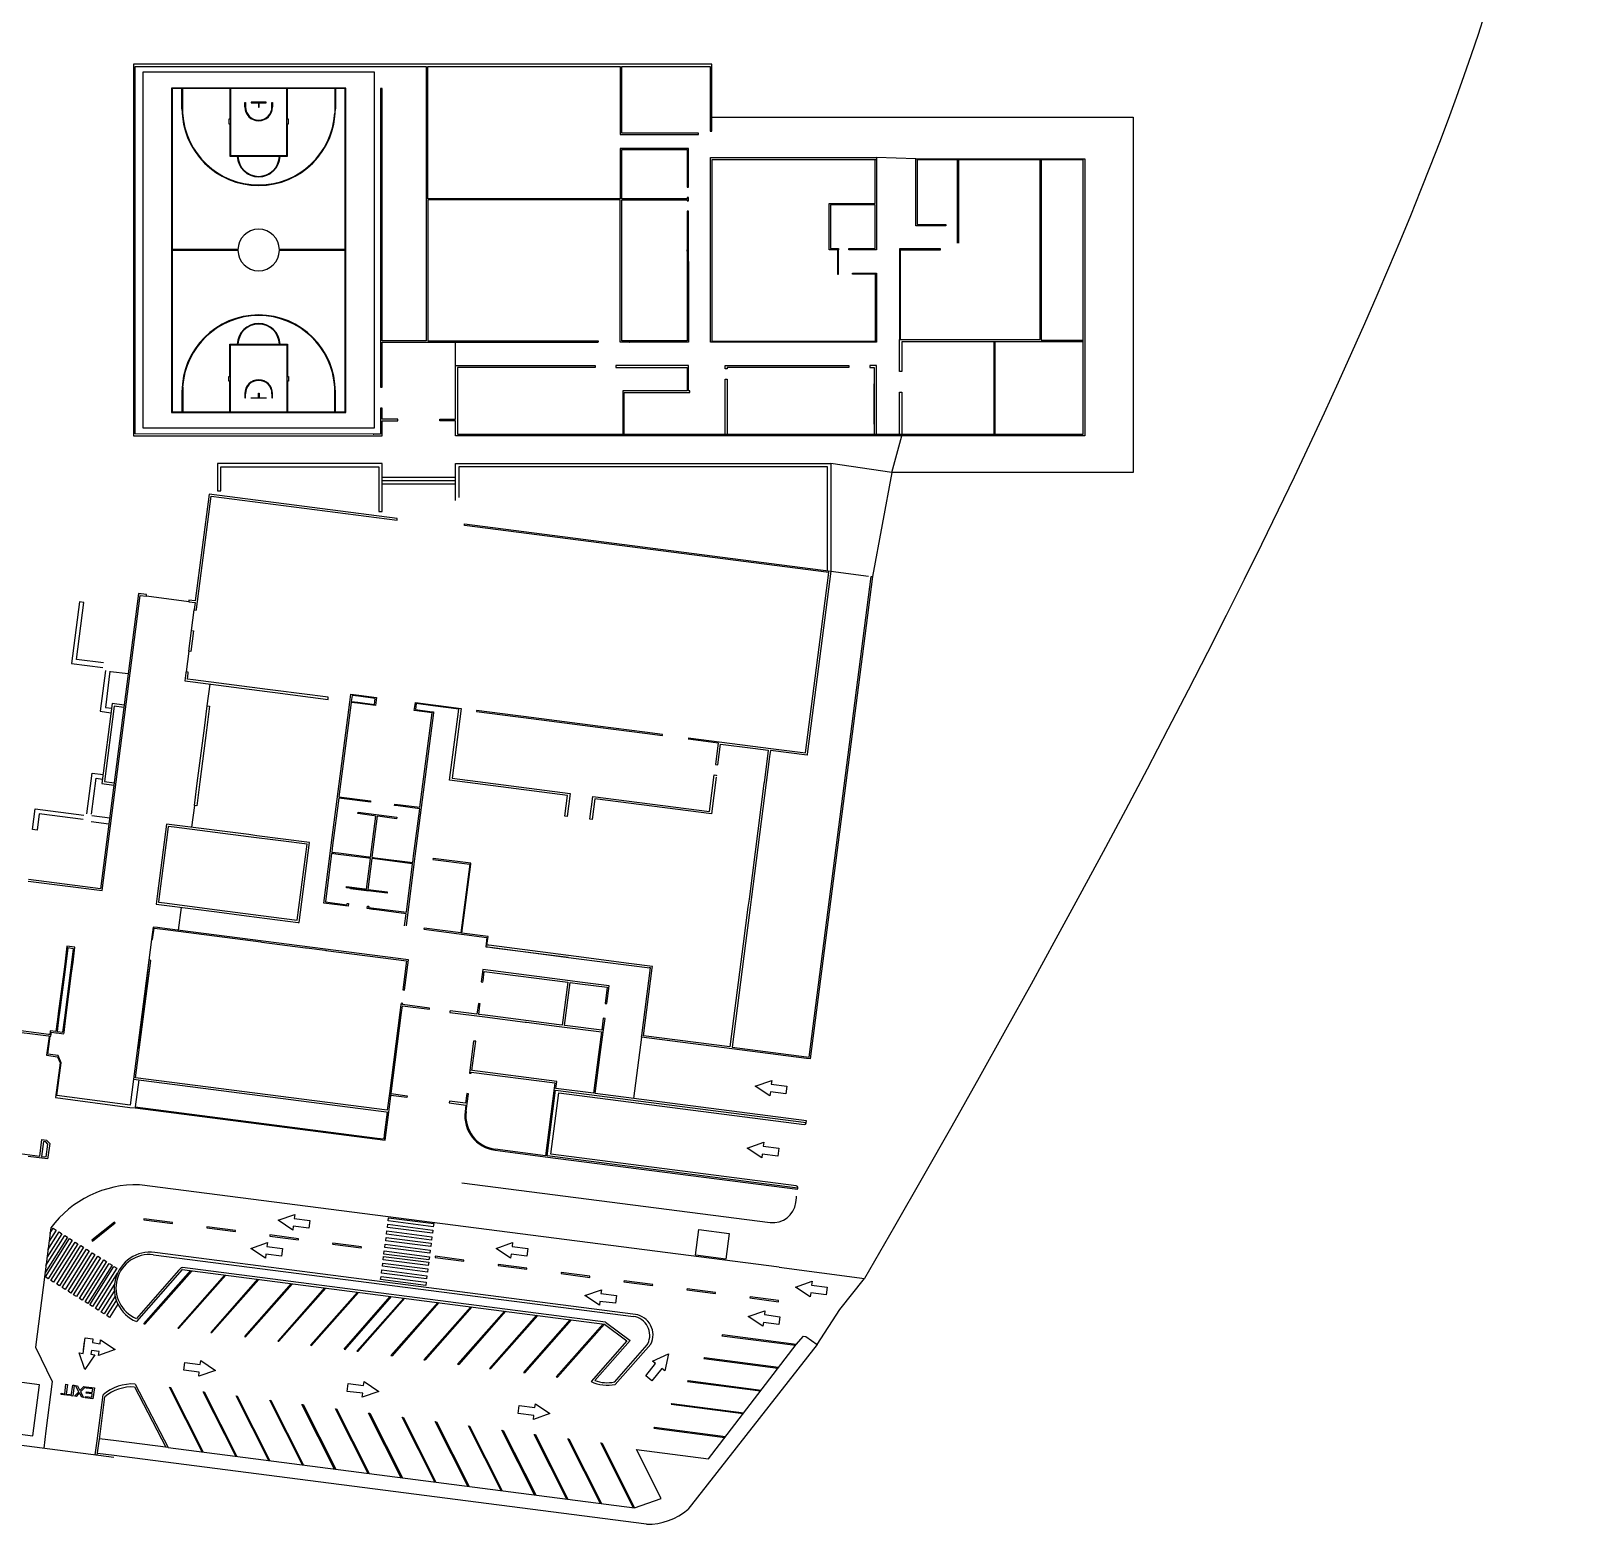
# Model space of a CAD drawing. Header units: millimetres. Extents: x -10969 to 20025, y -5443 to 17731.
# Drawn here: x 6707 to 20025, y -5443 to 7499 of the extents above; entities that cross this region are included whole.
import ezdxf

# ---------------------------------------------------------------- set-up
doc = ezdxf.new("R2010")
doc.units = ezdxf.units.MM
doc.header["$MEASUREMENT"] = 0
for name, color, linetype in [('1-FLR', 2, 'Continuous'), ('1-WA_IN', 7, 'Continuous'), ('Default', 7, 'Continuous'), ('PARKING LOT', 7, 'Continuous')]:
    doc.layers.add(name, color=color, linetype=linetype)

msp = doc.modelspace()

# ---------------------------------------------------------------- linework, layer by layer
at = {"layer": '1-FLR'}
for p, q in [((9754, 3749), (8326, 3749)), ((8326, 3749), (8326, 3512)), ((9754, 3332), (9754, 3749)), ((10388, 3428), (10388, 3749)), ((10388, 3749), (13642, 3749)), ((13642, 3749), (13642, 2816)), ((8356, 3512), (8356, 3719)), ((8356, 3719), (9724, 3719)), ((9724, 3719), (9724, 3332)), ((10388, 3629), (9754, 3629)), ((10388, 3599), (9754, 3599)), ((13612, 3719), (10418, 3719)), ((10418, 3719), (10418, 3454)), ((13612, 2820), (13612, 3719)), ((8326, 3512), (8356, 3512)), ((10388, 3569), (9754, 3569)), ((9724, 3332), (9754, 3332)), ((13642, 2816), (13969, 2774)), ((7129, 2550), (7060, 2017)), ((7105, 2051), (7169, 2545)), ((7169, 2545), (7129, 2550)), ((7060, 2017), (7333, 1982)), ((7338, 2021), (7105, 2051)), ((7355, 1954), (7309, 1602)), ((7394, 1949), (7354, 1636)), ((7399, 1948), (7553, 1928)), ((7309, 1602), (7403, 1589)), ((7414, 1669), (7324, 975)), ((7431, 1646), (7346, 992)), ((7354, 1636), (7409, 1629)), ((7518, 1655), (7414, 1669)), ((7515, 1636), (7431, 1646)), ((7195, 714), (7240, 1066)), ((7240, 1066), (7334, 1054)), ((7234, 709), (7275, 1021)), ((7275, 1021), (7329, 1014)), ((7324, 975), (7428, 961)), ((7346, 992), (7431, 981)), ((6723, 578), (6746, 757)), ((6746, 757), (7168, 702)), ((6781, 712), (6763, 573)), ((7163, 663), (6781, 712)), ((7238, 700), (7392, 680)), ((6763, 573), (6723, 578)), ((7231, 647), (7385, 627)), ((11215, -2235), (11284, -1704)), ((11284, -1704), (13411, -1978)), ((13428, -1966), (13429, -1961)), ((13343, -2509), (11215, -2235)), ((10445, -2483), (13115, -2828)), ((13355, -2531), (13356, -2526)), ((13339, -2655), (13344, -2615)), ((13344, -2615), (13346, -2600))]:
    msp.add_line(p, q, dxfattribs=at)
for centre, radius, start, end in [((13413, -1964), 15, 262.65, 352.65), ((13341, -2524), 15, 352.65, 82.65), ((13141, -2629), 200, 262.65, 352.65)]:
    msp.add_arc(centre, radius, start, end, dxfattribs=at)
at = {"layer": '1-WA_IN'}
for p, q in [((12595, 7209), (7597, 7210)), ((7597, 7210), (7597, 3990)), ((12610, 7209), (12595, 7209)), ((12610, 6629), (12610, 7209)), ((10149, 7029), (10149, 7189)), ((10149, 7189), (11816, 7189)), ((11816, 7189), (11816, 6599)), ((11831, 6611), (11831, 7189)), ((11831, 7189), (12595, 7189)), ((12595, 7189), (12595, 6629)), ((10149, 6459), (10149, 7029)), ((11816, 6599), (11856, 6599)), ((12495, 6611), (11831, 6611)), ((11856, 6599), (11871, 6599)), ((11871, 6599), (12495, 6599)), ((12495, 6599), (12495, 6611)), ((12595, 6629), (12610, 6629)), ((10149, 6419), (10149, 6459)), ((10149, 6043), (10149, 6419)), ((11896, 6479), (11816, 6479)), ((11816, 6479), (11816, 6399)), ((11816, 6399), (11816, 6043)), ((11831, 6399), (11831, 6470)), ((11831, 6470), (11896, 6470)), ((11831, 6043), (11831, 6399)), ((12410, 6479), (11896, 6479)), ((11896, 6470), (12398, 6470)), ((12398, 6470), (12398, 6143)), ((12410, 6143), (12410, 6479)), ((14026, 6039), (14026, 6379)), ((14378, 5808), (14378, 6388)), ((14378, 6388), (14390, 6388)), ((14390, 6388), (14740, 6388)), ((14752, 6379), (14390, 6379)), ((14390, 6379), (14390, 6039)), ((14740, 6388), (14752, 6388)), ((14752, 6388), (15457, 6388)), ((15457, 6379), (14752, 6379)), ((15457, 6388), (15466, 6388)), ((15457, 6039), (15457, 6379)), ((15466, 6388), (15829, 6388)), ((15829, 6379), (15466, 6379)), ((15466, 6379), (15466, 6039)), ((15829, 6388), (15844, 6388)), ((15829, 4004), (15829, 6379)), ((15844, 6388), (15844, 3989)), ((12398, 6143), (12410, 6143)), ((10159, 6043), (10149, 6043)), ((10159, 6034), (10149, 6034)), ((10149, 6034), (10149, 4839)), ((10249, 6043), (10159, 6043)), ((10249, 6034), (10159, 6034)), ((11816, 6043), (10249, 6043)), ((11816, 6034), (10249, 6034)), ((11816, 5679), (11816, 6034)), ((12398, 6043), (11831, 6043)), ((11831, 5679), (11831, 6034)), ((11831, 6034), (12398, 6034)), ((12410, 6053), (12398, 6053)), ((12398, 6053), (12398, 6043)), ((12398, 6034), (12398, 6024)), ((12398, 6024), (12410, 6024)), ((12410, 6024), (12410, 6053)), ((13627, 5599), (13627, 6001)), ((13627, 6001), (13988, 6001)), ((13988, 6001), (14023, 6001)), ((14023, 6001), (14026, 6001)), ((14026, 6001), (14026, 6039)), ((14390, 6039), (14390, 6027)), ((14390, 6027), (14390, 5820)), ((15457, 5599), (15457, 6039)), ((15466, 6039), (15466, 5599)), ((12410, 5934), (12398, 5934)), ((12398, 5934), (12398, 5608)), ((12410, 5589), (12410, 5934)), ((15466, 5659), (15466, 5989)), ((14478, 5808), (14378, 5808)), ((14390, 5820), (14640, 5820)), ((14490, 5808), (14478, 5808)), ((14640, 5808), (14490, 5808)), ((14640, 5820), (14640, 5808)), ((11816, 5499), (11816, 5679)), ((11831, 5484), (11831, 5679)), ((12398, 5608), (12398, 5589)), ((12398, 5589), (12398, 5599)), ((12398, 5599), (12398, 5499)), ((13709, 5599), (13627, 5599)), ((13700, 5599), (13700, 5390)), ((13709, 5390), (13709, 5599)), ((15457, 4859), (15457, 5599)), ((15466, 5599), (15466, 4859)), ((11816, 4879), (11816, 5499)), ((11831, 4879), (11831, 5484)), ((12398, 5499), (12398, 4811)), ((12410, 5499), (12410, 5589)), ((12410, 5499), (12410, 4799)), ((13700, 5390), (13709, 5390)), ((10149, 4839), (10149, 4811)), ((10149, 4811), (10161, 4811)), ((10161, 4811), (10341, 4811)), ((10341, 4811), (10388, 4811)), ((10388, 4811), (10396, 4811)), ((10396, 4811), (11626, 4811)), ((11626, 4811), (11626, 4804)), ((11816, 4799), (11816, 4879)), ((11896, 4799), (11816, 4799)), ((11831, 4811), (11831, 4879)), ((11896, 4811), (11831, 4811)), ((12398, 4811), (11896, 4811)), ((12410, 4799), (11896, 4799)), ((14238, 4546), (14238, 4823)), ((14238, 4823), (14692, 4823)), ((14692, 4804), (14257, 4804)), ((14257, 4804), (14257, 4546)), ((14692, 4823), (14752, 4823)), ((14752, 4804), (14692, 4804)), ((14752, 4823), (15406, 4823)), ((15406, 4804), (14752, 4804)), ((15059, 4004), (15059, 4804)), ((15406, 4823), (15457, 4823)), ((15829, 4804), (15406, 4804)), ((15457, 4823), (15457, 4859)), ((15457, 4823), (15457, 4823)), ((15466, 4859), (15466, 4818)), ((15466, 4818), (15794, 4818)), ((15794, 4818), (15829, 4818)), ((10388, 4134), (10388, 4599)), ((10388, 4599), (10417, 4599)), ((10417, 4580), (10407, 4580)), ((10407, 4580), (10407, 4089)), ((10417, 4599), (10597, 4599)), ((10597, 4580), (10417, 4580)), ((10597, 4599), (11599, 4599)), ((11599, 4580), (10597, 4580)), ((11599, 4599), (11599, 4580)), ((14038, 4599), (13979, 4599)), ((13979, 4599), (13979, 4580)), ((13979, 4580), (14019, 4580)), ((14019, 4580), (14019, 4489)), ((14038, 4489), (14038, 4599)), ((14257, 4546), (14238, 4546)), ((14019, 4489), (14019, 4004)), ((14019, 4089), (14019, 4439)), ((14038, 4004), (14038, 4489)), ((14038, 4089), (14038, 4439)), ((9754, 4229), (9739, 4229)), ((9739, 4229), (9739, 4089)), ((9754, 4134), (9754, 4229)), ((9889, 4134), (9754, 4134)), ((9889, 4119), (9889, 4134)), ((10253, 4119), (10253, 4134)), ((10253, 4134), (10388, 4134)), ((9739, 4004), (9674, 4004)), ((9674, 4004), (9680, 4004)), ((9739, 4089), (9739, 4004)), ((9754, 4089), (9754, 4119)), ((9754, 4119), (9889, 4119)), ((9754, 3989), (9754, 4089)), ((10260, 4119), (10253, 4119)), ((10388, 4119), (10260, 4119)), ((10388, 4089), (10388, 4119)), ((10388, 4004), (10388, 4089)), ((10388, 3989), (10388, 4004)), ((10407, 4089), (10407, 4004)), ((10407, 4004), (15829, 4004)), ((15821, 4004), (15829, 4004)), ((7597, 3990), (7612, 3990)), ((7612, 3990), (9674, 3989)), ((9674, 3989), (9754, 3989)), ((15844, 3989), (10388, 3989)), ((8077, 2123), (8100, 2301)), ((8119, 2299), (8096, 2120)), ((8100, 2301), (8119, 2299)), ((8096, 2120), (8077, 2123)), ((7875, 556), (7803, 0)), ((7884, 625), (7875, 556)), ((7953, 616), (7884, 625)), ((8598, 533), (7953, 616)), ((8667, 524), (8598, 533)), ((9124, 465), (8667, 524)), ((9034, -229), (9124, 465)), ((7803, 0), (7794, -69)), ((9479, 66), (9642, 45)), ((7794, -69), (7864, -78)), ((7864, -78), (8320, -137)), ((8320, -137), (8578, -170)), ((8578, -170), (9024, -228)), ((9024, -228), (9034, -229)), ((10690, -443), (11434, -539)), ((11434, -539), (11890, -598)), ((11890, -598), (12074, -621))]:
    msp.add_line(p, q, dxfattribs=at)
msp.add_lwpolyline([(15457, 6379), (15457, 6379)], dxfattribs=at)
at = {"layer": 'Default'}
for p, q in [((7612, 4005), (7612, 7189)), ((7612, 7189), (10134, 7189)), ((10134, 7189), (10134, 7029)), ((8433, 6997), (8433, 6732)), ((8438, 6997), (8438, 6417)), ((8928, 6417), (8928, 6997)), ((8933, 6732), (8933, 6997)), ((9754, 6999), (9739, 6999)), ((9739, 6999), (9739, 6914)), ((9754, 6914), (9754, 6999)), ((10134, 7029), (10134, 6929)), ((10134, 6929), (10134, 6914)), ((8681, 6874), (8681, 6837)), ((8681, 6837), (8686, 6837)), ((8686, 6837), (8686, 6874)), ((9739, 6914), (9739, 6834)), ((9739, 6834), (9739, 6479)), ((9754, 6834), (9754, 6914)), ((9754, 6479), (9754, 6834)), ((10134, 6914), (10134, 6459)), ((8433, 6732), (8423, 6732)), ((8423, 6732), (8423, 6692)), ((8423, 6692), (8433, 6692)), ((8433, 6692), (8433, 6412)), ((8943, 6732), (8933, 6732)), ((8933, 6412), (8933, 6692)), ((8933, 6692), (8943, 6692)), ((8943, 6692), (8943, 6732)), ((8433, 6412), (8499, 6412)), ((8438, 6417), (8928, 6417)), ((8504, 6412), (8863, 6412)), ((8868, 6412), (8933, 6412)), ((9739, 6479), (9739, 6399)), ((9739, 6399), (9739, 5679)), ((9754, 6399), (9754, 6479)), ((9754, 5679), (9754, 6399)), ((10134, 6459), (10134, 6419)), ((10134, 6419), (10134, 5659)), ((12598, 5679), (12598, 6399)), ((12598, 6399), (12610, 6399)), ((12610, 6399), (12722, 6399)), ((12722, 6399), (14038, 6399)), ((14038, 6399), (14038, 6379)), ((12722, 6379), (12610, 6379)), ((12610, 6379), (12610, 6001)), ((14038, 6379), (12722, 6379)), ((14038, 6379), (14038, 6039)), ((14740, 6039), (14740, 6379)), ((14752, 6039), (14752, 6379)), ((12610, 6001), (12610, 5989)), ((14038, 6039), (14038, 5989)), ((14740, 5989), (14740, 6039)), ((14752, 5989), (14752, 6039)), ((12610, 5989), (12610, 5679)), ((13954, 5989), (13639, 5989)), ((13639, 5989), (13639, 5611)), ((13966, 5989), (13954, 5989)), ((13988, 5989), (13966, 5989)), ((14026, 5989), (13988, 5989)), ((14026, 5739), (14026, 5989)), ((14038, 5989), (14038, 5739)), ((14740, 5659), (14740, 5989)), ((14752, 5659), (14752, 5989)), ((15457, 5659), (15457, 5989)), ((14026, 5611), (14026, 5739)), ((14038, 5739), (14038, 5599)), ((8503, 5602), (7933, 5602)), ((7933, 5597), (8503, 5597)), ((9433, 5602), (8863, 5602)), ((8863, 5597), (9433, 5597)), ((9739, 5679), (9739, 5599)), ((9739, 5599), (9739, 5259)), ((9754, 5599), (9754, 5679)), ((9754, 5259), (9754, 5599)), ((10134, 5659), (10134, 5619)), ((10134, 5619), (10134, 4839)), ((12598, 4959), (12598, 5679)), ((12610, 5679), (12610, 5599)), ((12610, 5599), (12610, 4879)), ((13639, 5611), (13709, 5611)), ((13709, 5611), (13709, 5599)), ((13799, 5599), (13799, 5611)), ((13799, 5611), (13978, 5611)), ((13926, 5599), (13799, 5599)), ((13938, 5599), (13926, 5599)), ((13978, 5599), (13938, 5599)), ((13978, 5611), (14026, 5611)), ((14038, 5599), (13978, 5599)), ((14478, 5608), (14238, 5608)), ((14238, 5608), (14238, 4823)), ((14247, 4823), (14247, 5599)), ((14247, 5599), (14592, 5599)), ((14490, 5608), (14478, 5608)), ((14592, 5608), (14490, 5608)), ((14592, 5599), (14592, 5608)), ((13829, 5390), (13829, 5399)), ((13829, 5399), (13926, 5399)), ((14029, 5390), (13829, 5390)), ((13926, 5399), (13938, 5399)), ((13938, 5399), (14038, 5399)), ((14029, 4859), (14029, 5390)), ((14038, 5399), (14038, 4859)), ((9739, 5259), (9739, 5079)), ((9754, 5079), (9754, 5259)), ((9739, 5079), (9739, 4879)), ((9754, 4879), (9754, 5079)), ((12598, 4799), (12598, 4959)), ((9739, 4879), (9739, 4799)), ((9739, 4799), (9739, 4409)), ((9754, 4811), (9754, 4879)), ((10109, 4811), (9754, 4811)), ((9754, 4409), (9754, 4799)), ((9754, 4799), (10161, 4799)), ((10134, 4811), (10109, 4811)), ((10134, 4839), (10134, 4811)), ((10161, 4799), (10341, 4799)), ((10341, 4799), (10388, 4799)), ((10388, 4799), (10468, 4799)), ((10468, 4799), (11102, 4799)), ((11102, 4799), (11182, 4799)), ((11182, 4799), (11626, 4799)), ((11626, 4799), (11626, 4808)), ((11893, 4799), (11896, 4799)), ((12610, 4799), (12598, 4799)), ((12610, 4879), (12610, 4808)), ((12610, 4808), (13234, 4808)), ((13234, 4799), (12610, 4799)), ((13234, 4808), (13294, 4808)), ((13294, 4799), (13234, 4799)), ((13294, 4808), (13978, 4808)), ((13978, 4799), (13294, 4799)), ((13978, 4808), (14029, 4808)), ((14038, 4799), (13978, 4799)), ((14029, 4808), (14029, 4859)), ((14038, 4859), (14038, 4799)), ((15068, 4489), (15068, 4804)), ((8433, 4502), (8433, 4782)), ((8433, 4782), (8499, 4782)), ((8438, 4197), (8438, 4777)), ((8438, 4777), (8928, 4777)), ((8504, 4782), (8863, 4782)), ((8868, 4782), (8933, 4782)), ((8928, 4777), (8928, 4197)), ((8933, 4782), (8933, 4502)), ((11839, 4599), (11779, 4599)), ((11779, 4599), (11779, 4580)), ((11779, 4580), (11839, 4580)), ((11851, 4599), (11839, 4599)), ((11839, 4580), (11851, 4580)), ((12290, 4599), (11851, 4599)), ((11851, 4580), (12275, 4580)), ((12275, 4580), (12398, 4580)), ((12410, 4599), (12290, 4599)), ((12398, 4580), (12398, 4524)), ((12410, 4539), (12410, 4599)), ((12410, 4379), (12410, 4539)), ((12725, 4570), (12725, 4599)), ((12725, 4599), (13799, 4599)), ((12744, 4570), (12725, 4570)), ((13244, 4580), (12744, 4580)), ((12744, 4580), (12744, 4570)), ((13263, 4580), (13244, 4580)), ((13799, 4580), (13263, 4580)), ((13799, 4599), (13799, 4580)), ((8423, 4462), (8423, 4502)), ((8423, 4502), (8433, 4502)), ((8433, 4462), (8423, 4462)), ((8433, 4197), (8433, 4462)), ((8933, 4502), (8943, 4502)), ((8943, 4462), (8933, 4462)), ((8933, 4462), (8933, 4197)), ((8943, 4502), (8943, 4462)), ((9739, 4409), (9754, 4409)), ((12398, 4524), (12398, 4379)), ((12725, 4379), (12725, 4480)), ((12725, 4480), (12744, 4480)), ((12744, 4480), (12744, 4004)), ((15068, 4480), (15068, 4489)), ((15068, 4004), (15068, 4480)), ((8681, 4319), (8681, 4357)), ((8681, 4357), (8686, 4357)), ((8686, 4357), (8686, 4319)), ((11851, 4379), (11839, 4379)), ((11839, 4379), (11839, 4069)), ((12398, 4379), (11851, 4379)), ((11851, 4069), (11851, 4364)), ((11851, 4364), (12420, 4364)), ((12420, 4379), (12410, 4379)), ((12420, 4364), (12420, 4379)), ((12725, 4364), (12725, 4379)), ((12725, 4175), (12725, 4364)), ((14238, 4108), (14238, 4366)), ((14238, 4366), (14257, 4366)), ((14257, 4366), (14257, 4108)), ((12725, 4163), (12725, 4175)), ((12725, 4004), (12725, 4163)), ((9674, 4004), (7612, 4005)), ((11839, 4069), (11839, 4004)), ((11851, 4004), (11851, 4069)), ((14238, 4004), (14238, 4108)), ((14257, 4108), (14257, 4106)), ((14257, 4106), (14257, 4004)), ((8253, 3484), (8133, 2559)), ((8143, 2487), (8270, 3467)), ((9884, 3273), (8253, 3484)), ((8270, 3467), (9882, 3259)), ((9882, 3259), (9884, 3273)), ((10466, 3211), (10468, 3226)), ((13625, 2804), (10466, 3211)), ((10468, 3226), (13642, 2816)), ((13423, 1241), (13625, 2804)), ((13642, 2816), (13437, 1231)), ((13454, -1394), (13992, 2771)), ((14004, 2770), (13464, -1411)), ((13992, 2771), (14004, 2770)), ((7642, 2622), (7312, 63)), ((7326, 49), (7655, 2606)), ((7712, 2613), (7642, 2622)), ((7642, 2622), (7657, 2620)), ((7655, 2606), (7710, 2599)), ((7710, 2599), (7712, 2613)), ((8079, 2566), (8077, 2551)), ((8077, 2551), (8132, 2544)), ((8133, 2559), (8079, 2566)), ((8132, 2544), (8124, 2485)), ((8124, 2490), (8123, 2480)), ((8123, 2480), (8142, 2477)), ((8142, 2477), (8143, 2487)), ((8053, 1934), (8044, 1865)), ((8044, 1865), (8113, 1856)), ((8054, 1944), (8053, 1934)), ((8073, 1942), (8054, 1944)), ((8065, 1881), (8072, 1932)), ((8116, 1875), (8065, 1881)), ((8072, 1932), (8073, 1942)), ((8760, 1792), (8116, 1875)), ((8113, 1856), (8758, 1773)), ((8758, 1773), (8827, 1764)), ((8830, 1783), (8760, 1792)), ((8827, 1764), (9284, 1705)), ((9286, 1724), (8830, 1783)), ((9472, 1681), (9481, 1750)), ((9481, 1750), (9550, 1741)), ((9492, 1740), (9485, 1688)), ((9549, 1732), (9492, 1740)), ((9694, 1713), (9549, 1732)), ((9550, 1741), (9704, 1721)), ((8213, 1455), (8238, 1648)), ((8258, 1646), (8231, 1437)), ((8238, 1648), (8258, 1646)), ((9284, 1705), (9286, 1724)), ((9312, 441), (9472, 1681)), ((9484, 1679), (9378, 861)), ((9541, 1672), (9484, 1679)), ((9485, 1688), (9543, 1681)), ((9695, 1652), (9541, 1672)), ((9543, 1681), (9687, 1662)), ((9687, 1662), (9694, 1713)), ((9704, 1721), (9695, 1652)), ((10032, 1608), (10041, 1678)), ((10186, 1588), (10032, 1608)), ((10041, 1678), (10195, 1658)), ((10049, 1668), (10042, 1616)), ((10042, 1616), (10187, 1597)), ((10194, 1649), (10049, 1668)), ((10417, 1620), (10194, 1649)), ((10195, 1658), (10265, 1649)), ((10265, 1649), (10437, 1627)), ((10338, 1005), (10417, 1620)), ((10437, 1627), (10359, 1022)), ((10572, 1609), (10571, 1599)), ((10571, 1599), (10908, 1556)), ((10909, 1566), (10572, 1609)), ((10198, 1587), (10038, 347)), ((10081, 770), (10186, 1588)), ((10187, 1597), (10199, 1596)), ((10199, 1596), (10198, 1587)), ((10908, 1556), (10977, 1547)), ((10979, 1557), (10909, 1566)), ((10977, 1547), (11622, 1464)), ((11623, 1474), (10979, 1557)), ((12030, 1421), (11623, 1474)), ((8151, 979), (8213, 1455)), ((8231, 1437), (8173, 991)), ((11622, 1464), (12029, 1411)), ((12029, 1411), (12182, 1391)), ((12184, 1401), (12030, 1421)), ((12182, 1391), (12184, 1401)), ((12405, 1363), (12667, 1329)), ((12407, 1373), (12967, 1300)), ((12667, 1329), (12643, 1140)), ((12662, 1138), (12685, 1318)), ((12685, 1318), (12965, 1281)), ((13112, 1211), (12952, -29)), ((12965, 1281), (13100, 1264)), ((12967, 1300), (13121, 1280)), ((13093, 1213), (13064, 985)), ((13100, 1264), (13093, 1213)), ((13118, 1262), (13112, 1211)), ((13436, 1221), (13118, 1262)), ((13121, 1280), (13423, 1241)), ((13437, 1230), (13436, 1221)), ((13437, 1231), (13437, 1230)), ((12643, 1140), (12662, 1138)), ((8126, 785), (8151, 979)), ((8173, 991), (8146, 783)), ((11360, 873), (10338, 1005)), ((10359, 1022), (11382, 890)), ((12591, 734), (12631, 1051)), ((12648, 1030), (12607, 713)), ((12631, 1051), (12650, 1049)), ((12650, 1049), (12649, 1039)), ((13062, 976), (12933, -26)), ((13064, 985), (13062, 976)), ((9377, 849), (9324, 439)), ((9651, 814), (9377, 849)), ((9378, 861), (9652, 825)), ((9652, 825), (9651, 814)), ((11337, 694), (11360, 873)), ((11370, 800), (11368, 781)), ((11382, 890), (11370, 800)), ((11568, 774), (11580, 864)), ((11596, 843), (11573, 663)), ((11580, 864), (12591, 734)), ((12607, 713), (11596, 843)), ((8146, 783), (8126, 785)), ((9542, 715), (9544, 727)), ((9684, 696), (9542, 715)), ((9544, 727), (9881, 683)), ((9653, 338), (9699, 694)), ((9711, 693), (9665, 337)), ((9699, 694), (9684, 696)), ((9737, 689), (9711, 693)), ((9879, 671), (9737, 689)), ((9861, 786), (9862, 798)), ((9873, 785), (9861, 786)), ((9862, 798), (10081, 770)), ((10079, 758), (9873, 785)), ((9881, 683), (9879, 671)), ((10026, 349), (10079, 758)), ((11356, 691), (11337, 694)), ((11368, 781), (11356, 691)), ((11554, 666), (11566, 756)), ((11566, 756), (11568, 774)), ((7894, 553), (7822, -2)), ((7900, 604), (7894, 553)), ((7951, 597), (7900, 604)), ((8596, 514), (7951, 597)), ((11573, 663), (11554, 666)), ((8874, 478), (8596, 514)), ((9102, 449), (8874, 478)), ((9018, -208), (9102, 449)), ((9303, 371), (9312, 441)), ((9324, 439), (9317, 382)), ((9248, -60), (9303, 371)), ((9315, 370), (9261, -50)), ((9373, 362), (9315, 370)), ((9317, 382), (9374, 374)), ((9636, 328), (9373, 362)), ((9374, 374), (9638, 340)), ((9617, 61), (9651, 326)), ((9663, 325), (9629, 59)), ((9651, 326), (9636, 328)), ((9638, 340), (9653, 338)), ((9690, 322), (9663, 325)), ((9665, 337), (9692, 333)), ((10017, 279), (9690, 322)), ((9692, 333), (10019, 291)), ((10029, 278), (9960, -258)), ((9963, -140), (10017, 279)), ((10019, 291), (10026, 349)), ((10038, 347), (10029, 278)), ((10195, 327), (10194, 318)), ((10194, 318), (10513, 277)), ((10523, 285), (10195, 327)), ((10513, 277), (10436, -319)), ((10445, -320), (10522, 276)), ((10522, 276), (10523, 285)), ((7312, 63), (6688, 144)), ((6686, 131), (7326, 49)), ((9443, 71), (9444, 83)), ((9467, 68), (9443, 71)), ((9444, 83), (9602, 63)), ((9670, 42), (9467, 68)), ((9602, 63), (9617, 61)), ((9629, 59), (9656, 56)), ((9796, 26), (9654, 44)), ((9656, 56), (9798, 37)), ((9798, 37), (9796, 26)), ((7822, -2), (7816, -53)), ((7816, -53), (7866, -59)), ((7866, -59), (8322, -118)), ((8322, -118), (8790, -178)), ((9459, -87), (9248, -60)), ((9261, -50), (9448, -74)), ((9448, -74), (9450, -64)), ((9450, -64), (9462, -65)), ((9462, -65), (9459, -87)), ((9622, -108), (9625, -87)), ((9672, -115), (9622, -108)), ((9625, -87), (9637, -88)), ((9637, -88), (9636, -98)), ((9636, -98), (9963, -140)), ((9684, -116), (9672, -115)), ((9962, -152), (9684, -116)), ((12924, -96), (12883, -412)), ((12943, -98), (12903, -406)), ((12933, -26), (12924, -96)), ((12952, -29), (12943, -98)), ((8790, -178), (9018, -208)), ((9948, -256), (9962, -152)), ((7769, -268), (7755, -376)), ((7755, -376), (7764, -377)), ((7764, -377), (7777, -278)), ((7806, -272), (7769, -268)), ((7777, -278), (7804, -281)), ((7804, -281), (7898, -293)), ((7890, -283), (7806, -272)), ((9981, -553), (7890, -283)), ((7898, -293), (8702, -397)), ((8702, -397), (8711, -398)), ((8711, -398), (9088, -447)), ((10117, -278), (10116, -287)), ((10116, -287), (10661, -357)), ((10436, -319), (10117, -278)), ((10671, -350), (10445, -320)), ((10661, -357), (10651, -438)), ((10662, -424), (10671, -350)), ((7029, -449), (7003, -658)), ((7021, -433), (7005, -562)), ((7091, -442), (7021, -433)), ((7079, -456), (7029, -449)), ((7052, -664), (7079, -456)), ((7074, -571), (7091, -442)), ((9088, -447), (9097, -448)), ((9097, -448), (9256, -469)), ((9256, -469), (9265, -470)), ((9265, -470), (9964, -560)), ((9265, -470), (9273, -471)), ((10651, -438), (10670, -440)), ((10677, -426), (10662, -424)), ((10670, -440), (10720, -447)), ((11436, -524), (10677, -426)), ((10720, -447), (11365, -530)), ((11892, -583), (11436, -524)), ((12883, -412), (12768, -1306)), ((12903, -406), (12787, -1308)), ((6993, -656), (6946, -1016)), ((7003, -658), (6958, -1007)), ((7005, -562), (6993, -656)), ((7002, -1053), (7052, -664)), ((7062, -667), (7074, -571)), ((7732, -555), (7599, -1587)), ((7615, -1574), (7747, -557)), ((7719, -654), (7710, -724)), ((7732, -555), (7719, -654)), ((7725, -726), (7747, -557)), ((7747, -557), (7732, -555)), ((7741, -556), (7732, -555)), ((7747, -557), (7741, -556)), ((9964, -560), (9932, -813)), ((9947, -815), (9981, -553)), ((10625, -636), (10611, -743)), ((11384, -734), (10625, -636)), ((10628, -733), (10638, -653)), ((10638, -653), (11362, -746)), ((12096, -609), (11892, -583)), ((12003, -1207), (12079, -622)), ((12018, -1209), (12094, -624)), ((12079, -622), (12069, -621)), ((12094, -624), (12096, -609)), ((7012, -1055), (7062, -667)), ((7710, -724), (7633, -1322)), ((7648, -1324), (7725, -726)), ((10611, -743), (10626, -745)), ((10626, -745), (10628, -733)), ((11362, -746), (11314, -1118)), ((11334, -1121), (11382, -749)), ((11382, -749), (11466, -760)), ((11468, -745), (11384, -734)), ((11466, -760), (11704, -790)), ((11721, -777), (11468, -745)), ((11704, -790), (11686, -929)), ((11701, -931), (11721, -777)), ((9917, -928), (9916, -938)), ((9932, -930), (9917, -928)), ((9931, -940), (9932, -930)), ((9932, -813), (9947, -815)), ((10587, -931), (10575, -1023)), ((10602, -933), (10587, -931)), ((11686, -929), (11701, -931)), ((6942, -1046), (6926, -1172)), ((6952, -1047), (6936, -1173)), ((6946, -1016), (6942, -1046)), ((6958, -1007), (6952, -1047)), ((6986, -1180), (7002, -1053)), ((6996, -1181), (7012, -1055)), ((9907, -1007), (9816, -1709)), ((9831, -1711), (9922, -1009)), ((9916, -938), (9907, -1007)), ((9922, -1009), (9929, -949)), ((9929, -949), (10163, -979)), ((10164, -970), (9931, -940)), ((10163, -979), (10164, -970)), ((10341, -1002), (10340, -1008)), ((10340, -1008), (10643, -1047)), ((10342, -993), (10341, -1002)), ((10575, -1023), (10342, -993)), ((10590, -1025), (10600, -945)), ((10645, -1032), (10590, -1025)), ((10600, -945), (10602, -933)), ((10643, -1047), (10993, -1092)), ((11289, -1115), (10645, -1032)), ((11670, -1058), (11656, -1162)), ((11669, -1179), (11685, -1060)), ((11685, -1060), (11670, -1058)), ((6465, -1160), (6862, -1211)), ((6863, -1199), (6467, -1148)), ((6877, -1166), (6872, -1201)), ((6926, -1172), (6877, -1166)), ((6882, -1214), (6887, -1179)), ((6887, -1179), (6925, -1184)), ((6925, -1184), (6934, -1185)), ((6934, -1185), (6994, -1193)), ((6936, -1173), (6986, -1180)), ((6994, -1193), (6996, -1181)), ((10993, -1092), (11005, -1093)), ((11005, -1093), (11287, -1130)), ((11287, -1130), (11654, -1177)), ((11314, -1118), (11289, -1115)), ((11359, -1124), (11334, -1121)), ((11656, -1162), (11359, -1124)), ((11654, -1177), (11629, -1371)), ((11644, -1372), (11669, -1179)), ((6863, -1235), (6844, -1378)), ((6855, -1370), (6873, -1236)), ((6862, -1211), (6866, -1212)), ((6872, -1201), (6863, -1199)), ((6866, -1212), (6863, -1235)), ((6873, -1236), (6876, -1213)), ((6876, -1213), (6882, -1214)), ((10545, -1256), (10513, -1508)), ((10532, -1510), (10564, -1258)), ((10564, -1258), (10545, -1256)), ((12002, -1222), (12003, -1207)), ((12785, -1323), (12002, -1222)), ((12768, -1306), (12018, -1209)), ((13430, -1406), (12785, -1323)), ((12787, -1308), (13432, -1391)), ((6844, -1378), (6938, -1391)), ((6945, -1381), (6855, -1370)), ((6962, -1444), (6923, -1746)), ((6935, -1728), (6972, -1443)), ((6938, -1391), (6962, -1444)), ((6972, -1443), (6945, -1381)), ((11629, -1371), (11586, -1708)), ((11601, -1710), (11644, -1372)), ((13464, -1411), (13430, -1406)), ((13432, -1391), (13454, -1394)), ((7599, -1587), (7570, -1810)), ((7599, -1587), (9810, -1872)), ((7643, -1592), (7613, -1825)), ((9797, -1855), (7615, -1574)), ((10513, -1508), (10510, -1533)), ((10510, -1533), (10524, -1534)), ((11266, -1605), (10513, -1508)), ((10524, -1534), (10526, -1525)), ((10526, -1525), (11250, -1618)), ((7570, -1810), (6935, -1728)), ((9816, -1709), (9797, -1855)), ((9810, -1872), (9831, -1711)), ((9968, -1744), (9829, -1726)), ((9831, -1711), (9970, -1729)), ((9970, -1729), (9968, -1744)), ((10486, -1711), (10476, -1794)), ((10501, -1713), (10486, -1711)), ((10491, -1796), (10501, -1713)), ((11244, -1664), (11168, -2249)), ((11183, -2251), (11257, -1680)), ((11250, -1618), (11244, -1664)), ((11257, -1680), (13429, -1961)), ((11259, -1666), (11266, -1605)), ((11586, -1708), (11259, -1666)), ((13431, -1946), (11601, -1710)), ((6923, -1746), (7567, -1830)), ((7567, -1830), (7612, -1835)), ((7612, -1835), (9779, -2115)), ((7613, -1825), (9711, -2096)), ((10337, -1776), (10335, -1791)), ((10335, -1791), (10480, -1810)), ((10476, -1794), (10337, -1776)), ((10480, -1810), (10473, -1866)), ((10482, -1867), (10491, -1796)), ((9775, -2069), (9800, -1871)), ((9779, -2115), (9810, -1872)), ((13429, -1961), (13431, -1946)), ((6787, -2253), (6805, -2109)), ((6818, -2126), (6802, -2255)), ((6805, -2109), (6845, -2115)), ((6838, -2129), (6818, -2126)), ((6856, -2148), (6838, -2129)), ((6845, -2115), (6872, -2143)), ((9711, -2096), (9770, -2104)), ((9770, -2104), (9775, -2069)), ((6569, -2225), (6787, -2253)), ((6854, -2277), (6686, -2255)), ((6802, -2255), (6841, -2260)), ((6841, -2260), (6856, -2148)), ((6856, -2262), (6854, -2277)), ((6872, -2143), (6856, -2262)), ((10732, -2202), (11167, -2258)), ((11168, -2249), (10733, -2193)), ((11167, -2258), (13354, -2540)), ((13355, -2531), (11183, -2251)), ((13354, -2540), (13355, -2531)), ((11690, -3692), (8023, -3219)), ((12697, -3809), (13335, -3892)), ((13341, -3884), (12703, -3801)), ((13427, -3817), (13524, -3884)), ((13524, -3884), (12404, -5314)), ((8193, -4816), (7910, -4256)), ((7920, -4257), (8203, -4818)), ((8484, -4854), (8201, -4294)), ((8211, -4295), (8494, -4855)), ((8771, -4891), (8488, -4331)), ((8498, -4332), (8781, -4892)), ((9062, -4928), (8779, -4368)), ((8789, -4369), (9072, -4930)), ((9341, -4964), (9058, -4404)), ((9068, -4405), (9351, -4966)), ((9632, -5002), (9349, -4442)), ((9359, -4443), (9642, -5003)), ((9919, -5039), (9636, -4479)), ((9646, -4480), (9929, -5040)), ((10210, -5076), (9927, -4516)), ((9937, -4518), (10220, -5078)), ((10497, -5113), (10214, -4553)), ((10224, -4555), (10507, -5115)), ((10784, -5150), (10501, -4590)), ((10511, -4592), (10793, -5152)), ((11075, -5188), (10792, -4628)), ((10802, -4629), (11085, -5189)), ((7898, -4778), (7447, -4720)), ((11353, -5224), (11071, -4664)), ((11081, -4665), (11363, -5225)), ((11645, -5262), (11362, -4701)), ((11372, -4703), (11654, -5263)), ((11931, -5299), (11649, -4738)), ((11659, -4740), (11941, -5300)), ((8124, -4937), (7431, -4847)), ((12044, -5443), (8124, -4937))]:
    msp.add_line(p, q, dxfattribs=at)
for points in [[(7680, 4059), (9687, 4059), (9687, 7139), (7680, 7139), (7680, 4059)], [(7928, 4192), (9438, 4192), (9438, 7002), (7928, 7002), (7928, 4192)], [(8018, 6997), (7933, 6997), (7933, 5602)], [(8018, 6879), (8018, 6997)], [(8433, 6997), (8025, 6997)], [(8025, 6839), (8025, 6997)], [(8928, 6997), (8438, 6997)], [(9342, 6997), (8933, 6997)], [(9342, 6997), (9342, 6839)], [(9348, 6997), (9348, 6879)], [(9433, 5602), (9433, 6997), (9348, 6997)], [(8018, 6823), (8018, 6879)], [(8025, 6784), (8025, 6839)], [(8563, 6839), (8563, 6877)], [(8563, 6877), (8568, 6877)], [(8568, 6877), (8568, 6839)], [(8686, 6874), (8748, 6874), (8748, 6879), (8618, 6879), (8618, 6874), (8681, 6874)], [(8798, 6877), (8803, 6877)], [(8798, 6839), (8798, 6877)], [(8803, 6877), (8803, 6839)], [(9342, 6839), (9342, 6784)], [(9348, 6879), (9348, 6823)], [(12610, 6751), (16263, 6751), (16263, 3671), (14172, 3671), (14004, 2770)], [(14378, 6388), (14038, 6399)], [(7933, 5597), (7933, 4197), (8018, 4197)], [(9348, 4197), (9433, 4197), (9433, 5597)], [(10388, 4599), (10388, 4799)], [(8025, 4410), (8025, 4354)], [(9342, 4354), (9342, 4410)], [(8018, 4371), (8018, 4315)], [(8018, 4315), (8018, 4197)], [(8025, 4354), (8025, 4197)], [(8563, 4354), (8563, 4317)], [(8563, 4317), (8568, 4317)], [(8568, 4317), (8568, 4354)], [(8686, 4319), (8748, 4319), (8748, 4314), (8618, 4314), (8618, 4319), (8681, 4319)], [(8798, 4354), (8798, 4317)], [(8798, 4317), (8803, 4317)], [(8803, 4317), (8803, 4354)], [(9342, 4197), (9342, 4354)], [(9348, 4315), (9348, 4371)], [(9348, 4197), (9348, 4315)], [(8025, 4197), (8433, 4197)], [(8438, 4197), (8928, 4197)], [(8933, 4197), (9342, 4197)], [(14172, 3671), (14257, 3989)], [(14172, 3671), (13642, 3749)], [(8077, 2551), (7710, 2599)], [(8100, 2301), (8123, 2480)], [(8077, 2123), (8054, 1944)], [(8238, 1648), (8262, 1837)], [(8126, 785), (8102, 597)], [(8010, -97), (7985, -295)], [(7755, -376), (7732, -555)], [(12002, -1222), (11933, -1753)], [(7688, -2805), (7936, -2837), (7937, -2827), (7689, -2795), (7688, -2805)], [(7429, -4863), (-7953, -2863)], [(7244, -2989), (7438, -2832), (7432, -2825), (7237, -2981), (7244, -2989)], [(8233, -2875), (8481, -2907), (8483, -2897), (8235, -2865), (8233, -2875)], [(8779, -2946), (9027, -2978), (9028, -2968), (8780, -2936), (8779, -2946)], [(9324, -3016), (9572, -3048), (9574, -3038), (9326, -3006), (9324, -3016)], [(7770, -3108), (11932, -3641)], [(10213, -3131), (10461, -3163), (10462, -3153), (10214, -3121), (10213, -3131)], [(10759, -3201), (11006, -3233), (11008, -3223), (10760, -3191), (10759, -3201)], [(8021, -3236), (7623, -3685)], [(7989, -3245), (7623, -3659)], [(7989, -3245), (8014, -3218), (8023, -3219)], [(11304, -3271), (11552, -3303), (11553, -3293), (11305, -3261), (11304, -3271)], [(11849, -3342), (12097, -3374), (12099, -3364), (11851, -3332), (11849, -3342)], [(12395, -3412), (12643, -3444), (12644, -3434), (12396, -3402), (12395, -3412)], [(12940, -3482), (13188, -3514), (13190, -3504), (12942, -3472), (12940, -3482)], [(13524, -3884), (13720, -3583)], [(7689, -3705), (7699, -3706)], [(11690, -3692), (11902, -3851), (11597, -4197)], [(7981, -3743), (7990, -3744)], [(8267, -3780), (8277, -3781)], [(8559, -3817), (8568, -3819)], [(8849, -3855), (8858, -3856)], [(12703, -3801), (12697, -3809)], [(13341, -3884), (13405, -3814), (13427, -3817)], [(9132, -3891), (9142, -3893)], [(9423, -3926), (9432, -3928)], [(9534, -3943), (9544, -3944)], [(9829, -3981), (9839, -3982)], [(12051, -3888), (12056, -3878)], [(10116, -4018), (10126, -4019)], [(10407, -4056), (10417, -4057)], [(10685, -4092), (10695, -4093)], [(12548, -3999), (12542, -4007)], [(6286, -4620), (6727, -4677), (6784, -4235), (6343, -4178), (6286, -4620)], [(7910, -4256), (7920, -4257)], [(10977, -4129), (10987, -4130)], [(11263, -4166), (11273, -4167)], [(11564, -4205), (11564, -4206)], [(12405, -4198), (12399, -4206)], [(8201, -4294), (8211, -4295)], [(8488, -4331), (8498, -4332)], [(8779, -4368), (8789, -4369)], [(9058, -4404), (9068, -4405)], [(9349, -4442), (9359, -4443)], [(9636, -4479), (9646, -4480)], [(9927, -4516), (9937, -4518)], [(12263, -4395), (12257, -4403)], [(10214, -4553), (10224, -4555)], [(10501, -4590), (10511, -4592)], [(10792, -4628), (10802, -4629)], [(12115, -4602), (12109, -4610)], [(7447, -4720), (7303, -4701)], [(7877, -4776), (7877, -4776)], [(11071, -4664), (11081, -4665)], [(11362, -4701), (11372, -4703)], [(11649, -4738), (11659, -4740)], [(7431, -4847), (7286, -4829)]]:
    msp.add_lwpolyline(points, dxfattribs=at)
for centre, radius, start, end in [((8683, 6823), 665, 180, 360), ((8683, 6839), 120, 180, 0), ((8683, 6839), 115, 180, 0), ((8683, 6823), 660, 183.3881, 356.6119), ((8683, 6417), 185, 181.5487, 358.4513), ((8683, 6417), 180, 181.5918, 358.4082), ((8683, 5599), 180, 0.7973, 179.2027), ((8683, 5599), 180, 180.7943, 359.2057), ((8683, 4371), 665, 360, 180), ((8683, 4371), 660, 3.3881, 176.6119), ((8683, 4777), 185, 1.5487, 178.4513), ((8683, 4777), 180, 1.5918, 178.4082), ((8683, 4354), 120, 360, 180), ((8683, 4354), 115, 360, 180), ((10770, -1904), 300, 172.65, 262.65), ((10770, -1904), 291, 172.65, 262.65), ((12050, -4892), 551, 269.3509, 309.9628)]:
    msp.add_arc(centre, radius, start, end, dxfattribs=at)
msp.add_open_spline([(16136, 17731), (18361, 17731), (19382, 15589), (19950, 13887), (20063, 11731), (19553, 6397), (13935, -3312)], degree=3, dxfattribs=at)
at = {"layer": 'PARKING LOT'}
for p, q in [((12987, -1646), (13131, -1596)), ((13131, -1596), (13126, -1630)), ((13113, -1731), (12987, -1646)), ((13118, -1697), (13113, -1731)), ((13252, -1714), (13118, -1697)), ((13126, -1630), (13261, -1647)), ((13261, -1647), (13252, -1714)), ((12918, -2183), (13061, -2133)), ((13044, -2268), (12918, -2183)), ((13048, -2235), (13044, -2268)), ((13183, -2252), (13048, -2235)), ((13061, -2133), (13057, -2167)), ((13057, -2167), (13192, -2185)), ((13192, -2185), (13183, -2252)), ((13193, -3216), (7649, -2501)), ((8852, -2809), (8996, -2758)), ((8996, -2758), (8992, -2792)), ((8992, -2792), (9127, -2810)), ((9806, -2814), (9809, -2786)), ((9809, -2786), (10200, -2837)), ((6881, -2874), (6748, -3907)), ((6978, -2925), (6848, -3132)), ((6856, -3065), (6954, -2910)), ((6927, -2893), (6866, -2990)), ((6874, -2924), (6903, -2878)), ((6903, -2878), (6927, -2893)), ((6954, -2910), (6978, -2925)), ((8979, -2893), (8852, -2809)), ((8983, -2860), (8979, -2893)), ((9118, -2877), (8983, -2860)), ((9127, -2810), (9118, -2877)), ((9791, -2929), (9795, -2901)), ((10182, -2980), (9791, -2929)), ((9795, -2901), (10185, -2952)), ((9799, -2871), (9802, -2843)), ((10189, -2921), (9799, -2871)), ((9802, -2843), (10193, -2893)), ((10196, -2865), (9806, -2814)), ((10193, -2893), (10189, -2921)), ((10200, -2837), (10196, -2865)), ((12470, -3111), (12498, -2889)), ((12498, -2889), (12762, -2923)), ((12762, -2923), (12733, -3145)), ((7026, -2955), (6830, -3267)), ((6834, -3300), (7044, -2966)), ((6839, -3200), (7002, -2940)), ((7067, -2981), (6858, -3315)), ((6882, -3330), (7092, -2997)), ((7116, -3012), (6906, -3345)), ((6933, -3362), (7143, -3028)), ((7166, -3043), (6957, -3377)), ((6981, -3392), (7191, -3059)), ((7002, -2940), (7026, -2955)), ((7044, -2966), (7067, -2981)), ((7092, -2997), (7116, -3012)), ((7143, -3028), (7166, -3043)), ((7191, -3059), (7215, -3074)), ((8615, -3052), (8759, -3002)), ((8741, -3137), (8615, -3052)), ((8759, -3002), (8755, -3036)), ((8755, -3036), (8889, -3053)), ((8889, -3053), (8881, -3121)), ((9776, -3045), (9780, -3017)), ((10167, -3095), (9776, -3045)), ((9780, -3017), (10170, -3068)), ((9784, -2986), (9787, -2958)), ((10174, -3036), (9784, -2986)), ((9787, -2958), (10178, -3008)), ((10178, -3008), (10174, -3036)), ((10185, -2952), (10182, -2980)), ((10741, -3052), (10884, -3002)), ((10867, -3137), (10741, -3052)), ((10884, -3002), (10880, -3036)), ((10880, -3036), (11015, -3053)), ((11015, -3053), (11006, -3121)), ((7215, -3074), (7005, -3407)), ((7031, -3424), (7241, -3090)), ((7264, -3105), (7055, -3439)), ((7079, -3454), (7289, -3120)), ((7313, -3135), (7103, -3469)), ((7130, -3486), (7340, -3152)), ((7363, -3167), (7154, -3501)), ((7178, -3516), (7388, -3183)), ((7241, -3090), (7264, -3105)), ((7289, -3120), (7313, -3135)), ((7340, -3152), (7363, -3167)), ((7388, -3183), (7412, -3198)), ((11948, -3624), (7783, -3087)), ((8746, -3103), (8741, -3137)), ((8881, -3121), (8746, -3103)), ((9755, -3207), (9759, -3179)), ((9759, -3179), (10149, -3229)), ((9763, -3150), (9766, -3122)), ((10153, -3201), (9763, -3150)), ((9766, -3122), (10157, -3173)), ((9769, -3102), (9772, -3074)), ((10159, -3152), (9769, -3102)), ((9772, -3074), (10163, -3124)), ((10157, -3173), (10153, -3201)), ((10163, -3124), (10159, -3152)), ((10170, -3068), (10167, -3095)), ((10871, -3103), (10867, -3137)), ((11006, -3121), (10871, -3103)), ((12733, -3145), (12470, -3111)), ((6858, -3315), (6834, -3300)), ((7412, -3198), (7202, -3531)), ((7220, -3542), (7429, -3209)), ((7453, -3224), (7244, -3557)), ((7268, -3573), (7459, -3268)), ((7429, -3209), (7453, -3224)), ((7689, -3705), (8096, -3245)), ((7699, -3706), (8106, -3247)), ((8387, -3283), (7981, -3743)), ((8397, -3284), (7990, -3744)), ((8021, -3236), (11680, -3708)), ((8674, -3320), (8267, -3780)), ((8684, -3321), (8277, -3781)), ((9740, -3323), (9744, -3295)), ((10131, -3373), (9740, -3323)), ((9744, -3295), (10134, -3345)), ((9748, -3266), (9751, -3238)), ((10138, -3317), (9748, -3266)), ((9751, -3238), (10142, -3289)), ((10146, -3257), (9755, -3207)), ((10142, -3289), (10138, -3317)), ((10149, -3229), (10146, -3257)), ((13193, -3216), (13935, -3312)), ((13720, -3583), (13935, -3312)), ((6906, -3345), (6882, -3330)), ((6957, -3377), (6933, -3362)), ((7005, -3407), (6981, -3392)), ((7055, -3439), (7031, -3424)), ((7103, -3469), (7079, -3454)), ((7433, -3362), (7292, -3588)), ((7319, -3604), (7433, -3423)), ((8965, -3357), (8559, -3817)), ((8975, -3359), (8568, -3819)), ((9255, -3395), (8849, -3855)), ((9265, -3396), (8858, -3856)), ((9539, -3431), (9132, -3891)), ((9549, -3433), (9142, -3893)), ((10134, -3345), (10131, -3373)), ((11511, -3460), (11654, -3410)), ((11637, -3545), (11511, -3460)), ((11654, -3410), (11650, -3444)), ((11650, -3444), (11785, -3461)), ((11785, -3461), (11776, -3528)), ((13337, -3387), (13481, -3337)), ((13463, -3472), (13337, -3387)), ((13468, -3438), (13463, -3472)), ((13603, -3456), (13468, -3438)), ((13481, -3337), (13476, -3371)), ((13476, -3371), (13611, -3388)), ((13611, -3388), (13603, -3456)), ((7154, -3501), (7130, -3486)), ((7202, -3531), (7178, -3516)), ((7244, -3557), (7220, -3542)), ((7292, -3588), (7268, -3573)), ((7439, -3466), (7343, -3619)), ((7367, -3635), (7450, -3503)), ((7463, -3535), (7391, -3650)), ((9423, -3926), (9824, -3468)), ((9432, -3928), (9834, -3469)), ((9534, -3944), (9940, -3483)), ((9543, -3945), (9950, -3484)), ((10235, -3521), (9829, -3981)), ((10245, -3522), (9839, -3982)), ((10522, -3558), (10116, -4018)), ((10532, -3559), (10126, -4019)), ((10813, -3596), (10407, -4056)), ((11641, -3511), (11637, -3545)), ((11776, -3528), (11641, -3511)), ((12927, -3643), (13071, -3593)), ((13071, -3593), (13066, -3626)), ((7343, -3619), (7319, -3604)), ((7391, -3650), (7367, -3635)), ((10823, -3597), (10417, -4057)), ((11092, -3632), (10685, -4092)), ((11102, -3633), (10695, -4093)), ((11383, -3669), (10977, -4129)), ((11393, -3671), (10987, -4130)), ((11670, -3706), (11263, -4166)), ((11680, -3708), (11273, -4167)), ((11680, -3708), (11875, -3854)), ((13053, -3727), (12927, -3643)), ((13058, -3694), (13053, -3727)), ((13192, -3711), (13058, -3694)), ((13066, -3626), (13201, -3644)), ((13201, -3644), (13192, -3711)), ((7161, -3962), (7178, -3827)), ((7178, -3827), (7246, -3835)), ((7246, -3835), (7242, -3869)), ((7309, -3878), (7313, -3844)), ((7313, -3844), (7439, -3929)), ((11875, -3854), (11564, -4205)), ((6748, -3907), (6894, -4207)), ((7177, -4101), (7127, -3957)), ((7127, -3957), (7161, -3962)), ((7262, -3975), (7177, -4101)), ((7233, -3937), (7228, -3970)), ((7228, -3970), (7262, -3975)), ((7300, -3945), (7233, -3937)), ((7242, -3869), (7309, -3878)), ((7439, -3929), (7296, -3979)), ((7296, -3979), (7300, -3945)), ((11766, -4210), (12051, -3888)), ((11773, -4232), (12082, -3882)), ((12097, -4029), (12234, -3965)), ((12234, -3965), (12203, -4113)), ((12582, -4876), (13341, -3884)), ((8033, -4108), (8042, -4041)), ((8168, -4126), (8033, -4108)), ((8042, -4041), (8177, -4058)), ((8308, -4109), (8164, -4160)), ((8164, -4160), (8168, -4126)), ((8177, -4058), (8181, -4025)), ((8181, -4025), (8308, -4109)), ((12039, -4157), (12123, -4050)), ((12177, -4092), (12092, -4199)), ((12123, -4050), (12097, -4029)), ((12203, -4113), (12177, -4092)), ((12542, -4007), (13184, -4090)), ((12548, -3999), (13190, -4082)), ((6894, -4207), (6839, -4632)), ((7606, -4253), (7877, -4776)), ((7613, -4228), (7898, -4778)), ((9450, -4291), (9458, -4224)), ((9458, -4224), (9593, -4241)), ((9593, -4241), (9598, -4207)), ((9598, -4207), (9724, -4292)), ((12092, -4199), (12039, -4157)), ((12399, -4206), (13032, -4287)), ((12405, -4198), (13038, -4280)), ((7282, -4720), (7334, -4320)), ((7302, -4707), (7350, -4338)), ((9585, -4308), (9450, -4291)), ((9724, -4292), (9580, -4342)), ((9580, -4342), (9585, -4308)), ((10933, -4482), (10942, -4415)), ((11068, -4500), (10933, -4482)), ((10942, -4415), (11077, -4432)), ((11207, -4484), (11064, -4534)), ((11064, -4534), (11068, -4500)), ((11077, -4432), (11081, -4399)), ((11081, -4399), (11207, -4484)), ((12257, -4403), (12882, -4484)), ((12263, -4395), (12888, -4476)), ((6839, -4632), (6820, -4784)), ((12109, -4610), (12724, -4690)), ((12115, -4602), (12730, -4682)), ((7898, -4778), (11941, -5300)), ((11959, -4796), (12582, -4876)), ((12172, -5218), (11959, -4796)), ((11941, -5300), (12172, -5218))]:
    msp.add_line(p, q, dxfattribs=at)
for points in [[(7165, -3928), (7174, -3860)], [(7025, -4231), (7014, -4314), (7045, -4318), (7044, -4328), (6970, -4319), (6971, -4308), (7002, -4312), (7013, -4229), (7025, -4231)], [(7084, -4238), (7072, -4332), (7059, -4330), (7071, -4236), (7084, -4238)], [(7122, -4313), (7101, -4336), (7086, -4334), (7124, -4294), (7096, -4240), (7112, -4242), (7130, -4278)], [(7182, -4251), (7139, -4295), (7165, -4344), (7150, -4342), (7137, -4316)], [(7139, -4278), (7167, -4249), (7182, -4251)], [(7259, -4261), (7247, -4355), (7180, -4346), (7181, -4335), (7236, -4342), (7239, -4313), (7188, -4306), (7190, -4296), (7241, -4302), (7245, -4270), (7188, -4263), (7189, -4252), (7259, -4261)], [(7266, -4842), (7282, -4720)], [(7284, -4844), (7300, -4723)], [(7300, -4723), (7302, -4707)]]:
    msp.add_lwpolyline(points, dxfattribs=at)
for centre, radius, start, end in [((7629, -3435), 935, 88.7211, 143.1175), ((7744, -3397), 313, 82.9009, 247.2304), ((7734, -3394), 288, 82.9009, 247.2304), ((11907, -3805), 166, 333.8951, 81.2213), ((11921, -3802), 180, 333.8951, 81.2213), ((7588, -4620), 393, 86.3818, 130.2049), ((7583, -4615), 362, 86.3818, 130.2049), ((11704, -3916), 322, 244.3462, 282.498), ((11702, -3920), 296, 249.1747, 282.498)]:
    msp.add_arc(centre, radius, start, end, dxfattribs=at)
for points in [[(7131, -4304), (7129, -4306), (7125, -4309), (7122, -4313)], [(7130, -4278), (7132, -4280), (7133, -4282), (7134, -4284)], [(7137, -4316), (7133, -4310), (7131, -4307), (7131, -4304)], [(7134, -4284), (7136, -4281), (7138, -4279), (7139, -4278)]]:
    msp.add_open_spline(points, degree=3, dxfattribs=at)

doc.saveas('drawing.dxf')
